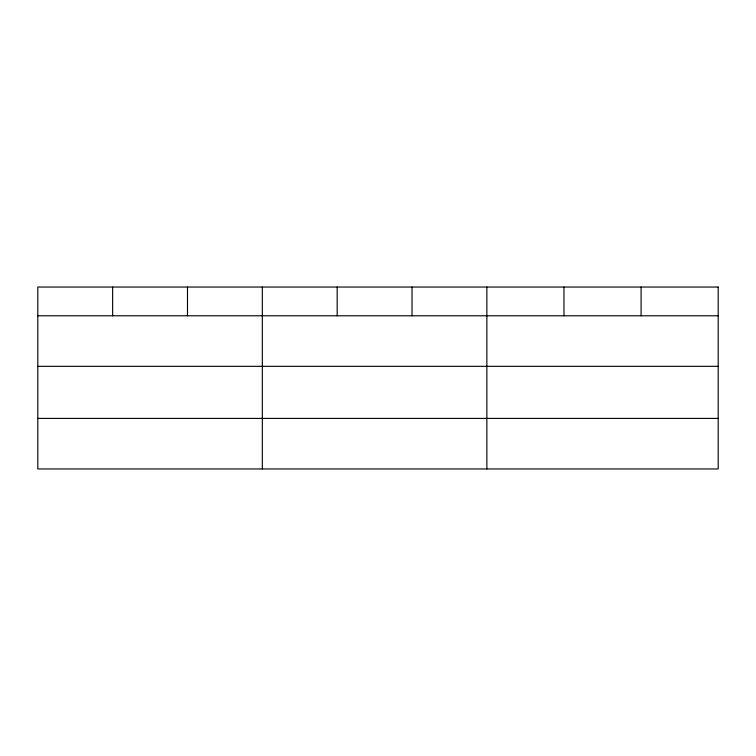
<?xml version="1.0" encoding="UTF-8"?>
<svg xmlns="http://www.w3.org/2000/svg" width="756" height="756" viewBox="0 0 756 756"><rect width="100%" height="100%" fill="white"/><g stroke="black" fill="none" stroke-linecap="round" stroke-linejoin="round"><path stroke-width="1.13" d="M37.8 315.781L718.2 315.781M37.8 366.329L718.2 366.329M37.8 418.408L718.2 418.408M641.088 287.044L641.088 315.781M563.976 287.044L563.976 315.781M486.864 287.044L486.864 468.956M412.02 287.044L412.02 315.781M337.176 287.044L337.176 315.781M262.332 287.044L262.332 468.956M187.488 287.044L187.488 315.781M112.644 287.044L112.644 315.781M718.2 287.044L37.8 287.044L37.8 468.956L718.2 468.956L718.2 287.044"/></g></svg>
